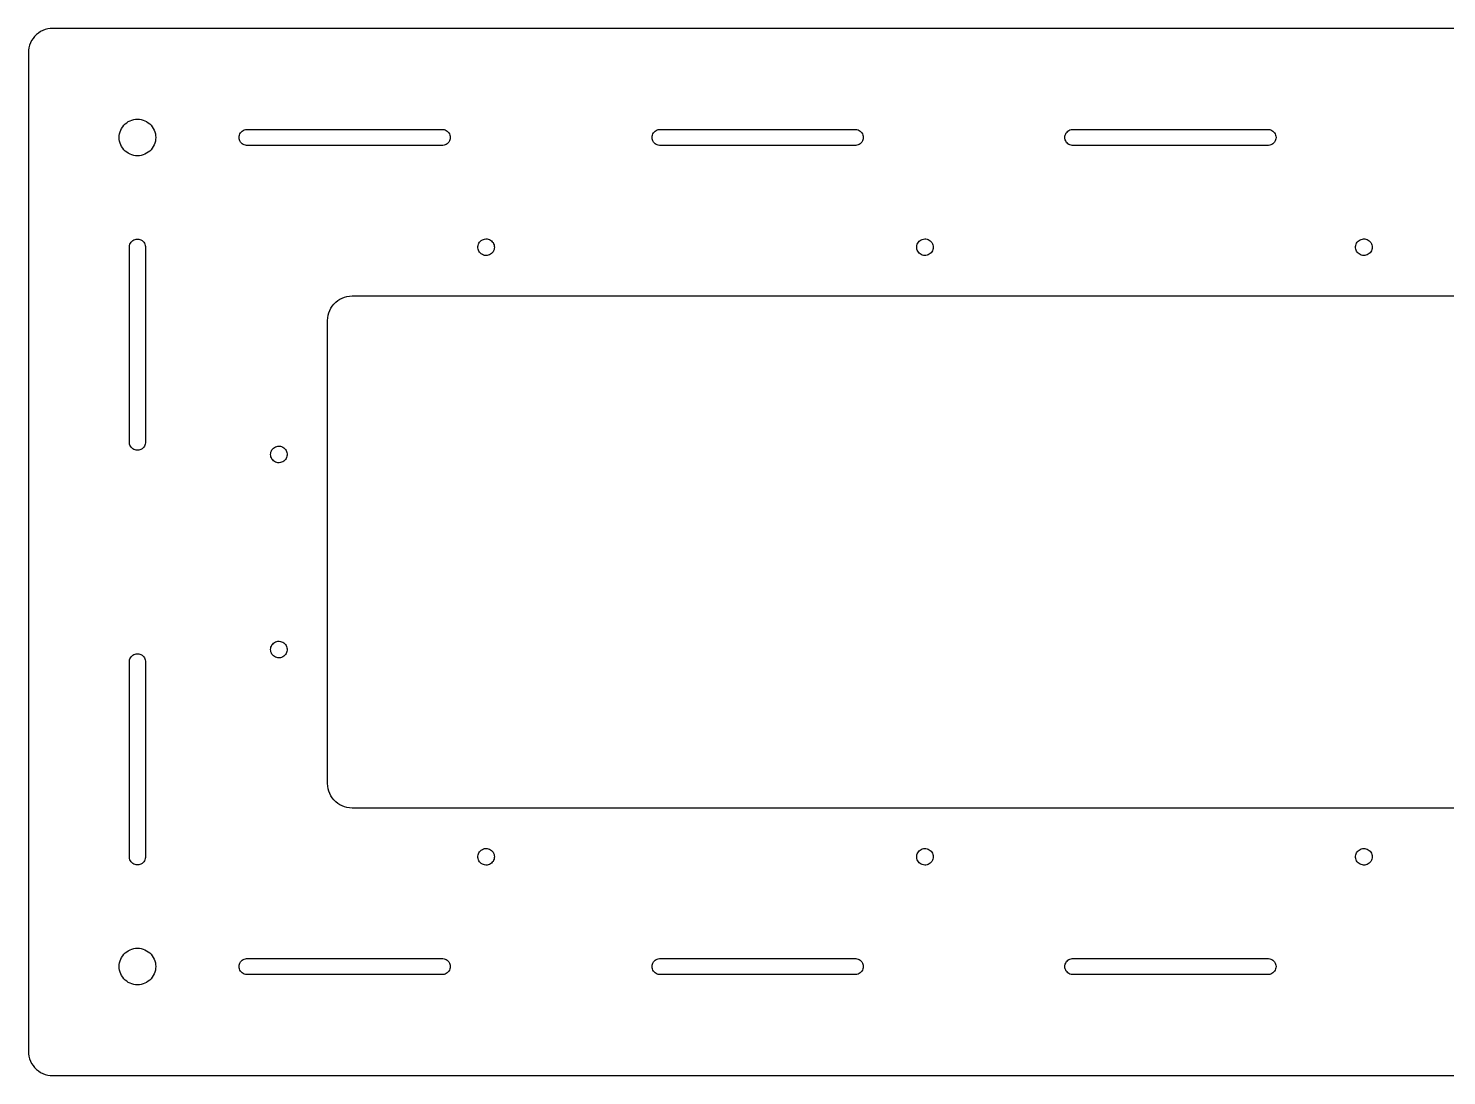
# Model space of a CAD drawing. Header units: metres. Extents: x -319 to 319, y -107 to 107.
# Drawn here: x -318.9 to -28, y -107.4 to 107.4 of the extents above; entities that cross this region are included whole.
import ezdxf

# ---------------------------------------------------------------- set-up
doc = ezdxf.new("R2010")
doc.units = ezdxf.units.M

msp = doc.modelspace()

# ---------------------------------------------------------------- linework, layer by layer
for p, q in [((-318.205, 104.875), (-318.443, 104.409)), ((-317.92, 105.314), (-318.205, 104.875)), ((-317.591, 105.721), (-317.92, 105.314)), ((-317.221, 106.091), (-317.591, 105.721)), ((-316.814, 106.42), (-317.221, 106.091)), ((-316.375, 106.705), (-316.814, 106.42)), ((-315.909, 106.943), (-316.375, 106.705)), ((-315.42, 107.13), (-315.909, 106.943)), ((-314.915, 107.266), (-315.42, 107.13)), ((-314.398, 107.348), (-314.915, 107.266)), ((-313.875, 107.375), (-314.398, 107.348)), ((313.875, 107.375), (-313.875, 107.375)), ((-318.848, 102.898), (-318.875, 102.375)), ((-318.875, 102.375), (-318.875, -102.375)), ((-318.766, 103.415), (-318.848, 102.898)), ((-318.63, 103.92), (-318.766, 103.415)), ((-318.443, 104.409), (-318.63, 103.92)), ((-299.534, 87.2042), (-299.287, 87.5092)), ((-299.287, 87.5092), (-299.009, 87.7868)), ((-299.009, 87.7868), (-298.704, 88.0338)), ((-298.704, 88.0338), (-298.375, 88.2476)), ((-298.375, 88.2476), (-298.025, 88.4258)), ((-298.025, 88.4258), (-297.659, 88.5665)), ((-297.659, 88.5665), (-297.28, 88.668)), ((-297.28, 88.668), (-296.892, 88.7294)), ((-296.892, 88.7294), (-296.5, 88.75)), ((-296.5, 88.75), (-296.108, 88.7294)), ((-296.108, 88.7294), (-295.72, 88.668)), ((-295.72, 88.668), (-295.341, 88.5665)), ((-295.341, 88.5665), (-294.975, 88.4258)), ((-294.975, 88.4258), (-294.625, 88.2476)), ((-294.625, 88.2476), (-294.296, 88.0338)), ((-294.296, 88.0338), (-293.991, 87.7868)), ((-293.991, 87.7868), (-293.713, 87.5092)), ((-293.713, 87.5092), (-293.466, 87.2042)), ((-300.25, 85), (-300.229, 85.392)), ((-300.229, 84.608), (-300.25, 85)), ((-300.229, 85.392), (-300.168, 85.7797)), ((-300.168, 84.2203), (-300.229, 84.608)), ((-300.168, 85.7797), (-300.066, 86.1588)), ((-300.066, 86.1588), (-299.926, 86.5253)), ((-299.926, 86.5253), (-299.748, 86.875)), ((-299.748, 86.875), (-299.534, 87.2042)), ((-293.466, 87.2042), (-293.252, 86.875)), ((-293.252, 86.875), (-293.074, 86.5253)), ((-293.074, 86.5253), (-292.934, 86.1588)), ((-292.934, 86.1588), (-292.832, 85.7797)), ((-292.832, 85.7797), (-292.771, 85.392)), ((-292.771, 84.608), (-292.832, 84.2203)), ((-292.771, 85.392), (-292.75, 85)), ((-292.75, 85), (-292.771, 84.608)), ((-275.65, 85), (-275.632, 85.2459)), ((-275.632, 84.7541), (-275.65, 85)), ((-275.632, 85.2459), (-275.577, 85.4863)), ((-275.577, 84.5137), (-275.632, 84.7541)), ((-275.577, 85.4863), (-275.487, 85.7159)), ((-275.487, 84.2841), (-275.577, 84.5137)), ((-275.487, 85.7159), (-275.363, 85.9295)), ((-275.363, 85.9295), (-275.21, 86.1223)), ((-275.21, 86.1223), (-275.029, 86.29)), ((-275.029, 86.29), (-274.825, 86.4289)), ((-274.825, 86.4289), (-274.603, 86.5359)), ((-274.603, 86.5359), (-274.367, 86.6086)), ((-274.367, 86.6086), (-274.123, 86.6454)), ((-274.123, 86.6454), (-233.877, 86.6454)), ((-233.877, 86.6454), (-233.633, 86.6086)), ((-233.633, 86.6086), (-233.397, 86.5359)), ((-233.397, 86.5359), (-233.175, 86.4289)), ((-233.175, 86.4289), (-232.971, 86.29)), ((-232.971, 86.29), (-232.79, 86.1223)), ((-232.79, 86.1223), (-232.637, 85.9295)), ((-232.637, 85.9295), (-232.513, 85.7159)), ((-232.513, 85.7159), (-232.423, 85.4863)), ((-232.423, 84.5137), (-232.513, 84.2841)), ((-232.423, 85.4863), (-232.368, 85.2459)), ((-232.368, 84.7541), (-232.423, 84.5137)), ((-232.368, 85.2459), (-232.35, 85)), ((-232.35, 85), (-232.368, 84.7541)), ((-190.983, 85), (-190.965, 85.2459)), ((-190.965, 84.7541), (-190.983, 85)), ((-190.965, 85.2459), (-190.91, 85.4863)), ((-190.91, 84.5137), (-190.965, 84.7541)), ((-190.91, 85.4863), (-190.82, 85.7159)), ((-190.82, 84.2841), (-190.91, 84.5137)), ((-190.82, 85.7159), (-190.697, 85.9295)), ((-190.697, 85.9295), (-190.543, 86.1223)), ((-190.543, 86.1223), (-190.362, 86.29)), ((-190.362, 86.29), (-190.158, 86.4289)), ((-190.158, 86.4289), (-189.936, 86.5359)), ((-189.936, 86.5359), (-189.701, 86.6086)), ((-189.701, 86.6086), (-189.457, 86.6454)), ((-189.457, 86.6454), (-149.21, 86.6454)), ((-149.21, 86.6454), (-148.966, 86.6086)), ((-148.966, 86.6086), (-148.731, 86.5359)), ((-148.731, 86.5359), (-148.508, 86.4289)), ((-148.508, 86.4289), (-148.305, 86.29)), ((-148.305, 86.29), (-148.124, 86.1223)), ((-148.124, 86.1223), (-147.97, 85.9295)), ((-147.97, 85.9295), (-147.847, 85.7159)), ((-147.847, 85.7159), (-147.757, 85.4863)), ((-147.757, 84.5137), (-147.847, 84.2841)), ((-147.757, 85.4863), (-147.702, 85.2459)), ((-147.702, 84.7541), (-147.757, 84.5137)), ((-147.702, 85.2459), (-147.683, 85)), ((-147.683, 85), (-147.702, 84.7541)), ((-106.317, 85), (-106.298, 85.2459)), ((-106.298, 84.7541), (-106.317, 85)), ((-106.298, 85.2459), (-106.243, 85.4863)), ((-106.243, 84.5137), (-106.298, 84.7541)), ((-106.243, 85.4863), (-106.153, 85.7159)), ((-106.153, 84.2841), (-106.243, 84.5137)), ((-106.153, 85.7159), (-106.03, 85.9295)), ((-106.03, 85.9295), (-105.876, 86.1223)), ((-105.876, 86.1223), (-105.695, 86.29)), ((-105.695, 86.29), (-105.492, 86.4289)), ((-105.492, 86.4289), (-105.269, 86.5359)), ((-105.269, 86.5359), (-105.034, 86.6086)), ((-105.034, 86.6086), (-104.79, 86.6454)), ((-104.79, 86.6454), (-64.5434, 86.6454)), ((-64.5434, 86.6454), (-64.2995, 86.6086)), ((-64.2995, 86.6086), (-64.0638, 86.5359)), ((-64.0638, 86.5359), (-63.8417, 86.4289)), ((-63.8417, 86.4289), (-63.6379, 86.29)), ((-63.6379, 86.29), (-63.4571, 86.1223)), ((-63.4571, 86.1223), (-63.3034, 85.9295)), ((-63.3034, 85.9295), (-63.1801, 85.7159)), ((-63.1801, 85.7159), (-63.09, 85.4863)), ((-63.09, 84.5137), (-63.1801, 84.2841)), ((-63.09, 85.4863), (-63.0351, 85.2459)), ((-63.0351, 84.7541), (-63.09, 84.5137)), ((-63.0351, 85.2459), (-63.0167, 85)), ((-63.0167, 85), (-63.0351, 84.7541)), ((-300.066, 83.8412), (-300.168, 84.2203)), ((-299.926, 83.4747), (-300.066, 83.8412)), ((-299.748, 83.125), (-299.926, 83.4747)), ((-299.534, 82.7958), (-299.748, 83.125)), ((-299.287, 82.4908), (-299.534, 82.7958)), ((-299.009, 82.2132), (-299.287, 82.4908)), ((-298.704, 81.9662), (-299.009, 82.2132)), ((-298.375, 81.7524), (-298.704, 81.9662)), ((-298.025, 81.5742), (-298.375, 81.7524)), ((-297.659, 81.4335), (-298.025, 81.5742)), ((-294.975, 81.5742), (-295.341, 81.4335)), ((-294.625, 81.7524), (-294.975, 81.5742)), ((-294.296, 81.9662), (-294.625, 81.7524)), ((-293.991, 82.2132), (-294.296, 81.9662)), ((-293.713, 82.4908), (-293.991, 82.2132)), ((-293.466, 82.7958), (-293.713, 82.4908)), ((-293.252, 83.125), (-293.466, 82.7958)), ((-293.074, 83.4747), (-293.252, 83.125)), ((-292.934, 83.8412), (-293.074, 83.4747)), ((-292.832, 84.2203), (-292.934, 83.8412)), ((-275.363, 84.0705), (-275.487, 84.2841)), ((-275.21, 83.8777), (-275.363, 84.0705)), ((-275.029, 83.71), (-275.21, 83.8777)), ((-274.825, 83.5711), (-275.029, 83.71)), ((-274.603, 83.4641), (-274.825, 83.5711)), ((-274.367, 83.3914), (-274.603, 83.4641)), ((-274.123, 83.3546), (-274.367, 83.3914)), ((-233.877, 83.3546), (-274.123, 83.3546)), ((-233.633, 83.3914), (-233.877, 83.3546)), ((-233.397, 83.4641), (-233.633, 83.3914)), ((-233.175, 83.5711), (-233.397, 83.4641)), ((-232.971, 83.71), (-233.175, 83.5711)), ((-232.79, 83.8777), (-232.971, 83.71)), ((-232.637, 84.0705), (-232.79, 83.8777)), ((-232.513, 84.2841), (-232.637, 84.0705)), ((-190.697, 84.0705), (-190.82, 84.2841)), ((-190.543, 83.8777), (-190.697, 84.0705)), ((-190.362, 83.71), (-190.543, 83.8777)), ((-190.158, 83.5711), (-190.362, 83.71)), ((-189.936, 83.4641), (-190.158, 83.5711)), ((-189.701, 83.3914), (-189.936, 83.4641)), ((-189.457, 83.3546), (-189.701, 83.3914)), ((-149.21, 83.3546), (-189.457, 83.3546)), ((-148.966, 83.3914), (-149.21, 83.3546)), ((-148.731, 83.4641), (-148.966, 83.3914)), ((-148.508, 83.5711), (-148.731, 83.4641)), ((-148.305, 83.71), (-148.508, 83.5711)), ((-148.124, 83.8777), (-148.305, 83.71)), ((-147.97, 84.0705), (-148.124, 83.8777)), ((-147.847, 84.2841), (-147.97, 84.0705)), ((-106.03, 84.0705), (-106.153, 84.2841)), ((-105.876, 83.8777), (-106.03, 84.0705)), ((-105.695, 83.71), (-105.876, 83.8777)), ((-105.492, 83.5711), (-105.695, 83.71)), ((-105.269, 83.4641), (-105.492, 83.5711)), ((-105.034, 83.3914), (-105.269, 83.4641)), ((-104.79, 83.3546), (-105.034, 83.3914)), ((-64.5434, 83.3546), (-104.79, 83.3546)), ((-64.2995, 83.3914), (-64.5434, 83.3546)), ((-64.0638, 83.4641), (-64.2995, 83.3914)), ((-63.8417, 83.5711), (-64.0638, 83.4641)), ((-63.6379, 83.71), (-63.8417, 83.5711)), ((-63.4571, 83.8777), (-63.6379, 83.71)), ((-63.3034, 84.0705), (-63.4571, 83.8777)), ((-63.1801, 84.2841), (-63.3034, 84.0705)), ((-297.28, 81.3319), (-297.659, 81.4335)), ((-296.892, 81.2705), (-297.28, 81.3319)), ((-296.5, 81.25), (-296.892, 81.2705)), ((-296.108, 81.2705), (-296.5, 81.25)), ((-295.72, 81.3319), (-296.108, 81.2705)), ((-295.341, 81.4335), (-295.72, 81.3319)), ((-297.429, 63.8633), (-297.216, 63.9866)), ((-297.216, 63.9866), (-296.986, 64.0767)), ((-296.986, 64.0767), (-296.746, 64.1316)), ((-296.746, 64.1316), (-296.5, 64.15)), ((-296.5, 64.15), (-296.254, 64.1316)), ((-296.254, 64.1316), (-296.014, 64.0767)), ((-296.014, 64.0767), (-295.784, 63.9866)), ((-295.784, 63.9866), (-295.571, 63.8633)), ((-225.989, 63.8826), (-225.777, 64.0119)), ((-225.777, 64.0119), (-225.549, 64.1089)), ((-225.549, 64.1089), (-225.309, 64.1717)), ((-225.309, 64.1717), (-225.062, 64.1989)), ((-225.062, 64.1989), (-224.814, 64.1898)), ((-224.814, 64.1898), (-224.57, 64.1447)), ((-224.57, 64.1447), (-224.335, 64.0646)), ((-224.335, 64.0646), (-224.114, 63.9511)), ((-135.989, 63.8826), (-135.777, 64.0119)), ((-135.777, 64.0119), (-135.549, 64.1089)), ((-135.549, 64.1089), (-135.309, 64.1717)), ((-135.309, 64.1717), (-135.062, 64.1989)), ((-135.062, 64.1989), (-134.814, 64.1898)), ((-134.814, 64.1898), (-134.57, 64.1447)), ((-134.57, 64.1447), (-134.335, 64.0646)), ((-134.335, 64.0646), (-134.114, 63.9511)), ((-45.9892, 63.8826), (-45.7773, 64.0119)), ((-45.7773, 64.0119), (-45.5489, 64.1089)), ((-45.5489, 64.1089), (-45.3088, 64.1717)), ((-45.3088, 64.1717), (-45.0621, 64.1989)), ((-45.0621, 64.1989), (-44.8141, 64.1898)), ((-44.8141, 64.1898), (-44.57, 64.1447)), ((-44.57, 64.1447), (-44.3351, 64.0646)), ((-44.3351, 64.0646), (-44.1144, 63.9511)), ((-298.145, 62.6233), (-298.109, 62.8672)), ((-298.145, 22.3767), (-298.145, 62.6233)), ((-298.109, 62.8672), (-298.036, 63.1028)), ((-298.036, 63.1028), (-297.929, 63.325)), ((-297.929, 63.325), (-297.79, 63.5287)), ((-297.79, 63.5287), (-297.622, 63.7095)), ((-297.622, 63.7095), (-297.429, 63.8633)), ((-295.571, 63.8633), (-295.378, 63.7095)), ((-295.378, 63.7095), (-295.21, 63.5287)), ((-295.21, 63.5287), (-295.071, 63.325)), ((-295.071, 63.325), (-294.964, 63.1028)), ((-294.964, 63.1028), (-294.891, 62.8672)), ((-294.891, 62.8672), (-294.855, 62.6233)), ((-294.855, 62.6233), (-294.855, 22.3767)), ((-226.695, 62.6241), (-226.659, 62.8696)), ((-226.695, 62.3759), (-226.695, 62.6241)), ((-226.659, 62.1304), (-226.695, 62.3759)), ((-226.659, 62.8696), (-226.588, 63.1073)), ((-226.588, 61.8927), (-226.659, 62.1304)), ((-226.588, 63.1073), (-226.482, 63.332)), ((-226.482, 61.668), (-226.588, 61.8927)), ((-226.482, 63.332), (-226.346, 63.539)), ((-226.346, 61.461), (-226.482, 61.668)), ((-226.346, 63.539), (-226.18, 63.7238)), ((-226.18, 61.2762), (-226.346, 61.461)), ((-226.18, 63.7238), (-225.989, 63.8826)), ((-225.989, 61.1174), (-226.18, 61.2762)), ((-225.777, 60.9881), (-225.989, 61.1174)), ((-224.114, 63.9511), (-223.913, 63.8067)), ((-223.913, 61.1933), (-224.114, 61.0489)), ((-223.913, 63.8067), (-223.734, 63.6344)), ((-223.734, 61.3656), (-223.913, 61.1933)), ((-223.734, 63.6344), (-223.582, 63.438)), ((-223.582, 61.562), (-223.734, 61.3656)), ((-223.582, 63.438), (-223.461, 63.2216)), ((-223.461, 61.7784), (-223.582, 61.562)), ((-223.461, 63.2216), (-223.372, 62.9898)), ((-223.372, 62.0102), (-223.461, 61.7784)), ((-223.372, 62.9898), (-223.318, 62.7475)), ((-223.318, 62.2525), (-223.372, 62.0102)), ((-223.318, 62.7475), (-223.3, 62.5)), ((-223.3, 62.5), (-223.318, 62.2525)), ((-136.695, 62.6241), (-136.659, 62.8696)), ((-136.695, 62.3759), (-136.695, 62.6241)), ((-136.659, 62.1304), (-136.695, 62.3759)), ((-136.659, 62.8696), (-136.588, 63.1073)), ((-136.588, 61.8927), (-136.659, 62.1304)), ((-136.588, 63.1073), (-136.482, 63.332)), ((-136.482, 61.668), (-136.588, 61.8927)), ((-136.482, 63.332), (-136.346, 63.539)), ((-136.346, 61.461), (-136.482, 61.668)), ((-136.346, 63.539), (-136.18, 63.7238)), ((-136.18, 61.2762), (-136.346, 61.461)), ((-136.18, 63.7238), (-135.989, 63.8826)), ((-135.989, 61.1174), (-136.18, 61.2762)), ((-135.777, 60.9881), (-135.989, 61.1174)), ((-134.114, 63.9511), (-133.913, 63.8067)), ((-133.913, 61.1933), (-134.114, 61.0489)), ((-133.913, 63.8067), (-133.734, 63.6344)), ((-133.734, 61.3656), (-133.913, 61.1933)), ((-133.734, 63.6344), (-133.582, 63.438)), ((-133.582, 61.562), (-133.734, 61.3656)), ((-133.582, 63.438), (-133.461, 63.2216)), ((-133.461, 61.7784), (-133.582, 61.562)), ((-133.461, 63.2216), (-133.372, 62.9898)), ((-133.372, 62.0102), (-133.461, 61.7784)), ((-133.372, 62.9898), (-133.318, 62.7475)), ((-133.318, 62.2525), (-133.372, 62.0102)), ((-133.318, 62.7475), (-133.3, 62.5)), ((-133.3, 62.5), (-133.318, 62.2525)), ((-46.6955, 62.6241), (-46.6593, 62.8696)), ((-46.6955, 62.3759), (-46.6955, 62.6241)), ((-46.6593, 62.1304), (-46.6955, 62.3759)), ((-46.6593, 62.8696), (-46.5878, 63.1073)), ((-46.5878, 61.8927), (-46.6593, 62.1304)), ((-46.5878, 63.1073), (-46.4825, 63.332)), ((-46.4825, 61.668), (-46.5878, 61.8927)), ((-46.4825, 63.332), (-46.3455, 63.539)), ((-46.3455, 61.461), (-46.4825, 61.668)), ((-46.3455, 63.539), (-46.1799, 63.7238)), ((-46.1799, 61.2762), (-46.3455, 61.461)), ((-46.1799, 63.7238), (-45.9892, 63.8826)), ((-45.9892, 61.1174), (-46.1799, 61.2762)), ((-45.7773, 60.9881), (-45.9892, 61.1174)), ((-44.1144, 63.9511), (-43.9126, 63.8067)), ((-43.9126, 61.1933), (-44.1144, 61.0489)), ((-43.9126, 63.8067), (-43.7339, 63.6344)), ((-43.7339, 61.3656), (-43.9126, 61.1933)), ((-43.7339, 63.6344), (-43.5822, 63.438)), ((-43.5822, 61.562), (-43.7339, 61.3656)), ((-43.5822, 63.438), (-43.4607, 63.2216)), ((-43.4607, 61.7784), (-43.5822, 61.562)), ((-43.4607, 63.2216), (-43.3721, 62.9898)), ((-43.3721, 62.0102), (-43.4607, 61.7784)), ((-43.3721, 62.9898), (-43.3181, 62.7475)), ((-43.3181, 62.2525), (-43.3721, 62.0102)), ((-43.3181, 62.7475), (-43.3, 62.5)), ((-43.3, 62.5), (-43.3181, 62.2525)), ((-225.549, 60.8911), (-225.777, 60.9881)), ((-225.309, 60.8283), (-225.549, 60.8911)), ((-225.062, 60.8011), (-225.309, 60.8283)), ((-224.814, 60.8102), (-225.062, 60.8011)), ((-224.57, 60.8553), (-224.814, 60.8102)), ((-224.335, 60.9354), (-224.57, 60.8553)), ((-224.114, 61.0489), (-224.335, 60.9354)), ((-135.549, 60.8911), (-135.777, 60.9881)), ((-135.309, 60.8283), (-135.549, 60.8911)), ((-135.062, 60.8011), (-135.309, 60.8283)), ((-134.814, 60.8102), (-135.062, 60.8011)), ((-134.57, 60.8553), (-134.814, 60.8102)), ((-134.335, 60.9354), (-134.57, 60.8553)), ((-134.114, 61.0489), (-134.335, 60.9354)), ((-45.5489, 60.8911), (-45.7773, 60.9881)), ((-45.3088, 60.8283), (-45.5489, 60.8911)), ((-45.0621, 60.8011), (-45.3088, 60.8283)), ((-44.8141, 60.8102), (-45.0621, 60.8011)), ((-44.57, 60.8553), (-44.8141, 60.8102)), ((-44.3351, 60.9354), (-44.57, 60.8553)), ((-44.1144, 61.0489), (-44.3351, 60.9354)), ((-254.045, 52.2553), (-253.54, 52.3907)), ((-253.54, 52.3907), (-253.023, 52.4726)), ((-253.023, 52.4726), (-252.5, 52.5)), ((-252.5, 52.5), (252.5, 52.5)), ((-257.255, 49.0451), (-257.068, 49.5337)), ((-257.068, 49.5337), (-256.83, 50)), ((-256.83, 50), (-256.545, 50.4389)), ((-256.545, 50.4389), (-256.216, 50.8457)), ((-256.216, 50.8457), (-255.846, 51.2157)), ((-255.846, 51.2157), (-255.439, 51.5451)), ((-255.439, 51.5451), (-255, 51.8301)), ((-255, 51.8301), (-254.534, 52.0677)), ((-254.534, 52.0677), (-254.045, 52.2553)), ((-257.5, 47.5), (-257.473, 48.0226)), ((-257.5, -47.5), (-257.5, 47.5)), ((-257.473, 48.0226), (-257.391, 48.5396)), ((-257.391, 48.5396), (-257.255, 49.0451)), ((-298.109, 22.1328), (-298.145, 22.3767)), ((-298.036, 21.8972), (-298.109, 22.1328)), ((-297.929, 21.675), (-298.036, 21.8972)), ((-297.79, 21.4712), (-297.929, 21.675)), ((-297.622, 21.2905), (-297.79, 21.4712)), ((-297.429, 21.1367), (-297.622, 21.2905)), ((-297.216, 21.0134), (-297.429, 21.1367)), ((-296.986, 20.9233), (-297.216, 21.0134)), ((-296.746, 20.8684), (-296.986, 20.9233)), ((-296.5, 20.85), (-296.746, 20.8684)), ((-296.254, 20.8684), (-296.5, 20.85)), ((-296.014, 20.9233), (-296.254, 20.8684)), ((-295.784, 21.0134), (-296.014, 20.9233)), ((-295.571, 21.1367), (-295.784, 21.0134)), ((-295.378, 21.2905), (-295.571, 21.1367)), ((-295.21, 21.4712), (-295.378, 21.2905)), ((-295.071, 21.675), (-295.21, 21.4712)), ((-294.964, 21.8972), (-295.071, 21.675)), ((-294.891, 22.1328), (-294.964, 21.8972)), ((-294.855, 22.3767), (-294.891, 22.1328)), ((-269.182, 20.2475), (-269.128, 20.4898)), ((-269.128, 20.4898), (-269.039, 20.7216)), ((-269.039, 20.7216), (-268.918, 20.938)), ((-268.918, 20.938), (-268.766, 21.1344)), ((-268.766, 21.1344), (-268.587, 21.3067)), ((-268.587, 21.3067), (-268.386, 21.4511)), ((-268.386, 21.4511), (-268.165, 21.5646)), ((-268.165, 21.5646), (-267.93, 21.6447)), ((-267.93, 21.6447), (-267.686, 21.6898)), ((-267.686, 21.6898), (-267.438, 21.6989)), ((-267.438, 21.6989), (-267.191, 21.6717)), ((-267.191, 21.6717), (-266.951, 21.6089)), ((-266.951, 21.6089), (-266.723, 21.5119)), ((-266.723, 21.5119), (-266.511, 21.3826)), ((-266.511, 21.3826), (-266.32, 21.2238)), ((-266.32, 21.2238), (-266.154, 21.039)), ((-266.154, 21.039), (-266.018, 20.832)), ((-266.018, 20.832), (-265.912, 20.6073)), ((-265.912, 20.6073), (-265.841, 20.3696)), ((-265.841, 20.3696), (-265.805, 20.1241)), ((-269.2, 20), (-269.182, 20.2475)), ((-269.182, 19.7525), (-269.2, 20)), ((-269.128, 19.5102), (-269.182, 19.7525)), ((-269.039, 19.2784), (-269.128, 19.5102)), ((-268.918, 19.062), (-269.039, 19.2784)), ((-268.766, 18.8656), (-268.918, 19.062)), ((-268.587, 18.6933), (-268.766, 18.8656)), ((-268.386, 18.5489), (-268.587, 18.6933)), ((-268.165, 18.4354), (-268.386, 18.5489)), ((-267.93, 18.3553), (-268.165, 18.4354)), ((-267.686, 18.3102), (-267.93, 18.3553)), ((-267.438, 18.3011), (-267.686, 18.3102)), ((-267.191, 18.3283), (-267.438, 18.3011)), ((-266.951, 18.3911), (-267.191, 18.3283)), ((-266.723, 18.4881), (-266.951, 18.3911)), ((-266.511, 18.6174), (-266.723, 18.4881)), ((-266.32, 18.7762), (-266.511, 18.6174)), ((-266.154, 18.961), (-266.32, 18.7762)), ((-266.018, 19.168), (-266.154, 18.961)), ((-265.912, 19.3927), (-266.018, 19.168)), ((-265.841, 19.6304), (-265.912, 19.3927)), ((-265.805, 19.8759), (-265.841, 19.6304)), ((-265.805, 20.1241), (-265.805, 19.8759)), ((-269.2, -20), (-269.182, -19.7525)), ((-269.182, -20.2475), (-269.2, -20)), ((-269.182, -19.7525), (-269.128, -19.5102)), ((-269.128, -20.4898), (-269.182, -20.2475)), ((-269.128, -19.5102), (-269.039, -19.2784)), ((-269.039, -19.2784), (-268.918, -19.062)), ((-268.918, -19.062), (-268.766, -18.8656)), ((-268.766, -18.8656), (-268.587, -18.6933)), ((-268.587, -18.6933), (-268.386, -18.5489)), ((-268.386, -18.5489), (-268.165, -18.4354)), ((-268.165, -18.4354), (-267.93, -18.3553)), ((-267.93, -18.3553), (-267.686, -18.3102)), ((-267.686, -18.3102), (-267.438, -18.3011)), ((-267.438, -18.3011), (-267.191, -18.3283)), ((-267.191, -18.3283), (-266.951, -18.3911)), ((-266.951, -18.3911), (-266.723, -18.4881)), ((-266.723, -18.4881), (-266.511, -18.6174)), ((-266.511, -18.6174), (-266.32, -18.7762)), ((-266.32, -18.7762), (-266.154, -18.961)), ((-266.154, -18.961), (-266.018, -19.168)), ((-266.018, -19.168), (-265.912, -19.3927)), ((-265.912, -19.3927), (-265.841, -19.6304)), ((-265.841, -19.6304), (-265.805, -19.8759)), ((-265.805, -20.1241), (-265.841, -20.3696)), ((-265.805, -19.8759), (-265.805, -20.1241)), ((-298.145, -22.3767), (-298.109, -22.1328)), ((-298.145, -62.6233), (-298.145, -22.3767)), ((-298.109, -22.1328), (-298.036, -21.8972)), ((-298.036, -21.8972), (-297.929, -21.675)), ((-297.929, -21.675), (-297.79, -21.4712)), ((-297.79, -21.4712), (-297.622, -21.2905)), ((-297.622, -21.2905), (-297.429, -21.1367)), ((-297.429, -21.1367), (-297.216, -21.0134)), ((-297.216, -21.0134), (-296.986, -20.9233)), ((-296.986, -20.9233), (-296.746, -20.8684)), ((-296.746, -20.8684), (-296.5, -20.85)), ((-296.5, -20.85), (-296.254, -20.8684)), ((-296.254, -20.8684), (-296.014, -20.9233)), ((-296.014, -20.9233), (-295.784, -21.0134)), ((-295.784, -21.0134), (-295.571, -21.1367)), ((-295.571, -21.1367), (-295.378, -21.2905)), ((-295.378, -21.2905), (-295.21, -21.4712)), ((-295.21, -21.4712), (-295.071, -21.675)), ((-295.071, -21.675), (-294.964, -21.8972)), ((-294.964, -21.8972), (-294.891, -22.1328)), ((-294.891, -22.1328), (-294.855, -22.3767)), ((-294.855, -22.3767), (-294.855, -62.6233)), ((-269.039, -20.7216), (-269.128, -20.4898)), ((-268.918, -20.938), (-269.039, -20.7216)), ((-268.766, -21.1344), (-268.918, -20.938)), ((-268.587, -21.3067), (-268.766, -21.1344)), ((-268.386, -21.4511), (-268.587, -21.3067)), ((-268.165, -21.5646), (-268.386, -21.4511)), ((-267.93, -21.6447), (-268.165, -21.5646)), ((-267.686, -21.6898), (-267.93, -21.6447)), ((-267.438, -21.6989), (-267.686, -21.6898)), ((-267.191, -21.6717), (-267.438, -21.6989)), ((-266.951, -21.6089), (-267.191, -21.6717)), ((-266.723, -21.5119), (-266.951, -21.6089)), ((-266.511, -21.3826), (-266.723, -21.5119)), ((-266.32, -21.2238), (-266.511, -21.3826)), ((-266.154, -21.039), (-266.32, -21.2238)), ((-266.018, -20.832), (-266.154, -21.039)), ((-265.912, -20.6073), (-266.018, -20.832)), ((-265.841, -20.3696), (-265.912, -20.6073)), ((-257.473, -48.0226), (-257.5, -47.5)), ((-257.391, -48.5396), (-257.473, -48.0226)), ((-257.255, -49.0451), (-257.391, -48.5396)), ((-257.068, -49.5337), (-257.255, -49.0451)), ((-256.83, -50), (-257.068, -49.5337)), ((-256.545, -50.4389), (-256.83, -50)), ((-256.216, -50.8457), (-256.545, -50.4389)), ((-255.846, -51.2157), (-256.216, -50.8457)), ((-255.439, -51.5451), (-255.846, -51.2157)), ((-255, -51.8301), (-255.439, -51.5451)), ((-254.534, -52.0677), (-255, -51.8301)), ((-254.045, -52.2553), (-254.534, -52.0677)), ((-253.54, -52.3907), (-254.045, -52.2553)), ((-253.023, -52.4726), (-253.54, -52.3907)), ((-252.5, -52.5), (-253.023, -52.4726)), ((252.5, -52.5), (-252.5, -52.5)), ((-225.989, -61.1174), (-225.777, -60.9881)), ((-225.777, -60.9881), (-225.549, -60.8911)), ((-225.549, -60.8911), (-225.309, -60.8283)), ((-225.309, -60.8283), (-225.062, -60.8011)), ((-225.062, -60.8011), (-224.814, -60.8102)), ((-224.814, -60.8102), (-224.57, -60.8553)), ((-224.57, -60.8553), (-224.335, -60.9354)), ((-224.335, -60.9354), (-224.114, -61.0489)), ((-224.114, -61.0489), (-223.913, -61.1933)), ((-135.989, -61.1174), (-135.777, -60.9881)), ((-135.777, -60.9881), (-135.549, -60.8911)), ((-135.549, -60.8911), (-135.309, -60.8283)), ((-135.309, -60.8283), (-135.062, -60.8011)), ((-135.062, -60.8011), (-134.814, -60.8102)), ((-134.814, -60.8102), (-134.57, -60.8553)), ((-134.57, -60.8553), (-134.335, -60.9354)), ((-134.335, -60.9354), (-134.114, -61.0489)), ((-134.114, -61.0489), (-133.913, -61.1933)), ((-45.9892, -61.1174), (-45.7773, -60.9881)), ((-45.7773, -60.9881), (-45.5489, -60.8911)), ((-45.5489, -60.8911), (-45.3088, -60.8283)), ((-45.3088, -60.8283), (-45.0621, -60.8011)), ((-45.0621, -60.8011), (-44.8141, -60.8102)), ((-44.8141, -60.8102), (-44.57, -60.8553)), ((-44.57, -60.8553), (-44.3351, -60.9354)), ((-44.3351, -60.9354), (-44.1144, -61.0489)), ((-44.1144, -61.0489), (-43.9126, -61.1933)), ((-298.109, -62.8672), (-298.145, -62.6233)), ((-298.036, -63.1028), (-298.109, -62.8672)), ((-297.929, -63.325), (-298.036, -63.1028)), ((-297.79, -63.5287), (-297.929, -63.325)), ((-297.622, -63.7095), (-297.79, -63.5287)), ((-297.429, -63.8633), (-297.622, -63.7095)), ((-297.216, -63.9866), (-297.429, -63.8633)), ((-295.571, -63.8633), (-295.784, -63.9866)), ((-295.378, -63.7095), (-295.571, -63.8633)), ((-295.21, -63.5287), (-295.378, -63.7095)), ((-295.071, -63.325), (-295.21, -63.5287)), ((-294.964, -63.1028), (-295.071, -63.325)), ((-294.891, -62.8672), (-294.964, -63.1028)), ((-294.855, -62.6233), (-294.891, -62.8672)), ((-226.695, -62.3759), (-226.659, -62.1304)), ((-226.695, -62.6241), (-226.695, -62.3759)), ((-226.659, -62.8696), (-226.695, -62.6241)), ((-226.659, -62.1304), (-226.588, -61.8927)), ((-226.588, -63.1073), (-226.659, -62.8696)), ((-226.588, -61.8927), (-226.482, -61.668)), ((-226.482, -63.332), (-226.588, -63.1073)), ((-226.482, -61.668), (-226.346, -61.461)), ((-226.346, -63.539), (-226.482, -63.332)), ((-226.346, -61.461), (-226.18, -61.2762)), ((-226.18, -63.7238), (-226.346, -63.539)), ((-226.18, -61.2762), (-225.989, -61.1174)), ((-225.989, -63.8826), (-226.18, -63.7238)), ((-225.777, -64.0119), (-225.989, -63.8826)), ((-224.114, -63.9511), (-224.335, -64.0646)), ((-223.913, -63.8067), (-224.114, -63.9511)), ((-223.913, -61.1933), (-223.734, -61.3656)), ((-223.734, -63.6344), (-223.913, -63.8067)), ((-223.734, -61.3656), (-223.582, -61.562)), ((-223.582, -63.438), (-223.734, -63.6344)), ((-223.582, -61.562), (-223.461, -61.7784)), ((-223.461, -63.2216), (-223.582, -63.438)), ((-223.461, -61.7784), (-223.372, -62.0102)), ((-223.372, -62.9898), (-223.461, -63.2216)), ((-223.372, -62.0102), (-223.318, -62.2525)), ((-223.318, -62.7475), (-223.372, -62.9898)), ((-223.318, -62.2525), (-223.3, -62.5)), ((-223.3, -62.5), (-223.318, -62.7475)), ((-136.695, -62.3759), (-136.659, -62.1304)), ((-136.695, -62.6241), (-136.695, -62.3759)), ((-136.659, -62.8696), (-136.695, -62.6241)), ((-136.659, -62.1304), (-136.588, -61.8927)), ((-136.588, -63.1073), (-136.659, -62.8696)), ((-136.588, -61.8927), (-136.482, -61.668)), ((-136.482, -63.332), (-136.588, -63.1073)), ((-136.482, -61.668), (-136.346, -61.461)), ((-136.346, -63.539), (-136.482, -63.332)), ((-136.346, -61.461), (-136.18, -61.2762)), ((-136.18, -63.7238), (-136.346, -63.539)), ((-136.18, -61.2762), (-135.989, -61.1174)), ((-135.989, -63.8826), (-136.18, -63.7238)), ((-135.777, -64.0119), (-135.989, -63.8826)), ((-134.114, -63.9511), (-134.335, -64.0646)), ((-133.913, -63.8067), (-134.114, -63.9511)), ((-133.913, -61.1933), (-133.734, -61.3656)), ((-133.734, -63.6344), (-133.913, -63.8067)), ((-133.734, -61.3656), (-133.582, -61.562)), ((-133.582, -63.438), (-133.734, -63.6344)), ((-133.582, -61.562), (-133.461, -61.7784)), ((-133.461, -63.2216), (-133.582, -63.438)), ((-133.461, -61.7784), (-133.372, -62.0102)), ((-133.372, -62.9898), (-133.461, -63.2216)), ((-133.372, -62.0102), (-133.318, -62.2525)), ((-133.318, -62.7475), (-133.372, -62.9898)), ((-133.318, -62.2525), (-133.3, -62.5)), ((-133.3, -62.5), (-133.318, -62.7475)), ((-46.6955, -62.3759), (-46.6593, -62.1304)), ((-46.6955, -62.6241), (-46.6955, -62.3759)), ((-46.6593, -62.8696), (-46.6955, -62.6241)), ((-46.6593, -62.1304), (-46.5878, -61.8927)), ((-46.5878, -63.1073), (-46.6593, -62.8696)), ((-46.5878, -61.8927), (-46.4825, -61.668)), ((-46.4825, -63.332), (-46.5878, -63.1073)), ((-46.4825, -61.668), (-46.3455, -61.461)), ((-46.3455, -63.539), (-46.4825, -63.332)), ((-46.3455, -61.461), (-46.1799, -61.2762)), ((-46.1799, -63.7238), (-46.3455, -63.539)), ((-46.1799, -61.2762), (-45.9892, -61.1174)), ((-45.9892, -63.8826), (-46.1799, -63.7238)), ((-45.7773, -64.0119), (-45.9892, -63.8826)), ((-44.1144, -63.9511), (-44.3351, -64.0646)), ((-43.9126, -63.8067), (-44.1144, -63.9511)), ((-43.9126, -61.1933), (-43.7339, -61.3656)), ((-43.7339, -63.6344), (-43.9126, -63.8067)), ((-43.7339, -61.3656), (-43.5822, -61.562)), ((-43.5822, -63.438), (-43.7339, -63.6344)), ((-43.5822, -61.562), (-43.4607, -61.7784)), ((-43.4607, -63.2216), (-43.5822, -63.438)), ((-43.4607, -61.7784), (-43.3721, -62.0102)), ((-43.3721, -62.9898), (-43.4607, -63.2216)), ((-43.3721, -62.0102), (-43.3181, -62.2525)), ((-43.3181, -62.7475), (-43.3721, -62.9898)), ((-43.3181, -62.2525), (-43.3, -62.5)), ((-43.3, -62.5), (-43.3181, -62.7475)), ((-296.986, -64.0767), (-297.216, -63.9866)), ((-296.746, -64.1316), (-296.986, -64.0767)), ((-296.5, -64.15), (-296.746, -64.1316)), ((-296.254, -64.1316), (-296.5, -64.15)), ((-296.014, -64.0767), (-296.254, -64.1316)), ((-295.784, -63.9866), (-296.014, -64.0767)), ((-225.549, -64.1089), (-225.777, -64.0119)), ((-225.309, -64.1717), (-225.549, -64.1089)), ((-225.062, -64.1989), (-225.309, -64.1717)), ((-224.814, -64.1898), (-225.062, -64.1989)), ((-224.57, -64.1447), (-224.814, -64.1898)), ((-224.335, -64.0646), (-224.57, -64.1447)), ((-135.549, -64.1089), (-135.777, -64.0119)), ((-135.309, -64.1717), (-135.549, -64.1089)), ((-135.062, -64.1989), (-135.309, -64.1717)), ((-134.814, -64.1898), (-135.062, -64.1989)), ((-134.57, -64.1447), (-134.814, -64.1898)), ((-134.335, -64.0646), (-134.57, -64.1447)), ((-45.5489, -64.1089), (-45.7773, -64.0119)), ((-45.3088, -64.1717), (-45.5489, -64.1089)), ((-45.0621, -64.1989), (-45.3088, -64.1717)), ((-44.8141, -64.1898), (-45.0621, -64.1989)), ((-44.57, -64.1447), (-44.8141, -64.1898)), ((-44.3351, -64.0646), (-44.57, -64.1447)), ((-298.025, -81.5742), (-297.659, -81.4335)), ((-297.659, -81.4335), (-297.28, -81.3319)), ((-297.28, -81.3319), (-296.892, -81.2705)), ((-296.892, -81.2705), (-296.5, -81.25)), ((-296.5, -81.25), (-296.108, -81.2705)), ((-296.108, -81.2705), (-295.72, -81.3319)), ((-295.72, -81.3319), (-295.341, -81.4335)), ((-295.341, -81.4335), (-294.975, -81.5742)), ((-300.229, -84.608), (-300.168, -84.2203)), ((-300.168, -84.2203), (-300.066, -83.8412)), ((-300.066, -83.8412), (-299.926, -83.4747)), ((-299.926, -83.4747), (-299.748, -83.125)), ((-299.748, -83.125), (-299.534, -82.7958)), ((-299.534, -82.7958), (-299.287, -82.4908)), ((-299.287, -82.4908), (-299.009, -82.2132)), ((-299.009, -82.2132), (-298.704, -81.9662)), ((-298.704, -81.9662), (-298.375, -81.7524)), ((-298.375, -81.7524), (-298.025, -81.5742)), ((-294.975, -81.5742), (-294.625, -81.7524)), ((-294.625, -81.7524), (-294.296, -81.9662)), ((-294.296, -81.9662), (-293.991, -82.2132)), ((-293.991, -82.2132), (-293.713, -82.4908)), ((-293.713, -82.4908), (-293.466, -82.7958)), ((-293.466, -82.7958), (-293.252, -83.125)), ((-293.252, -83.125), (-293.074, -83.4747)), ((-293.074, -83.4747), (-292.934, -83.8412)), ((-292.934, -83.8412), (-292.832, -84.2203)), ((-292.832, -84.2203), (-292.771, -84.608)), ((-275.577, -84.5137), (-275.487, -84.2841)), ((-275.487, -84.2841), (-275.363, -84.0705)), ((-275.363, -84.0705), (-275.21, -83.8777)), ((-275.21, -83.8777), (-275.029, -83.71)), ((-275.029, -83.71), (-274.825, -83.5711)), ((-274.825, -83.5711), (-274.603, -83.4641)), ((-274.603, -83.4641), (-274.367, -83.3914)), ((-274.367, -83.3914), (-274.123, -83.3546)), ((-274.123, -83.3546), (-233.877, -83.3546)), ((-233.877, -83.3546), (-233.633, -83.3914)), ((-233.633, -83.3914), (-233.397, -83.4641)), ((-233.397, -83.4641), (-233.175, -83.5711)), ((-233.175, -83.5711), (-232.971, -83.71)), ((-232.971, -83.71), (-232.79, -83.8777)), ((-232.79, -83.8777), (-232.637, -84.0705)), ((-232.637, -84.0705), (-232.513, -84.2841)), ((-232.513, -84.2841), (-232.423, -84.5137)), ((-190.91, -84.5137), (-190.82, -84.2841)), ((-190.82, -84.2841), (-190.697, -84.0705)), ((-190.697, -84.0705), (-190.543, -83.8777)), ((-190.543, -83.8777), (-190.362, -83.71)), ((-190.362, -83.71), (-190.158, -83.5711)), ((-190.158, -83.5711), (-189.936, -83.4641)), ((-189.936, -83.4641), (-189.701, -83.3914)), ((-189.701, -83.3914), (-189.457, -83.3546)), ((-189.457, -83.3546), (-149.21, -83.3546)), ((-149.21, -83.3546), (-148.966, -83.3914)), ((-148.966, -83.3914), (-148.731, -83.4641)), ((-148.731, -83.4641), (-148.508, -83.5711)), ((-148.508, -83.5711), (-148.305, -83.71)), ((-148.305, -83.71), (-148.124, -83.8777)), ((-148.124, -83.8777), (-147.97, -84.0705)), ((-147.97, -84.0705), (-147.847, -84.2841)), ((-147.847, -84.2841), (-147.757, -84.5137)), ((-106.243, -84.5137), (-106.153, -84.2841)), ((-106.153, -84.2841), (-106.03, -84.0705)), ((-106.03, -84.0705), (-105.876, -83.8777)), ((-105.876, -83.8777), (-105.695, -83.71)), ((-105.695, -83.71), (-105.492, -83.5711)), ((-105.492, -83.5711), (-105.269, -83.4641)), ((-105.269, -83.4641), (-105.034, -83.3914)), ((-105.034, -83.3914), (-104.79, -83.3546)), ((-104.79, -83.3546), (-64.5434, -83.3546)), ((-64.5434, -83.3546), (-64.2995, -83.3914)), ((-64.2995, -83.3914), (-64.0638, -83.4641)), ((-64.0638, -83.4641), (-63.8417, -83.5711)), ((-63.8417, -83.5711), (-63.6379, -83.71)), ((-63.6379, -83.71), (-63.4571, -83.8777)), ((-63.4571, -83.8777), (-63.3034, -84.0705)), ((-63.3034, -84.0705), (-63.1801, -84.2841)), ((-63.1801, -84.2841), (-63.09, -84.5137)), ((-300.25, -85), (-300.229, -84.608)), ((-300.229, -85.392), (-300.25, -85)), ((-300.168, -85.7797), (-300.229, -85.392)), ((-300.066, -86.1588), (-300.168, -85.7797)), ((-299.926, -86.5253), (-300.066, -86.1588)), ((-299.748, -86.875), (-299.926, -86.5253)), ((-299.534, -87.2042), (-299.748, -86.875)), ((-299.287, -87.5092), (-299.534, -87.2042)), ((-293.466, -87.2042), (-293.713, -87.5092)), ((-293.252, -86.875), (-293.466, -87.2042)), ((-293.074, -86.5253), (-293.252, -86.875)), ((-292.934, -86.1588), (-293.074, -86.5253)), ((-292.832, -85.7797), (-292.934, -86.1588)), ((-292.771, -85.392), (-292.832, -85.7797)), ((-292.771, -84.608), (-292.75, -85)), ((-292.75, -85), (-292.771, -85.392)), ((-275.65, -85), (-275.632, -84.7541)), ((-275.632, -85.2459), (-275.65, -85)), ((-275.632, -84.7541), (-275.577, -84.5137)), ((-275.577, -85.4863), (-275.632, -85.2459)), ((-275.487, -85.7159), (-275.577, -85.4863)), ((-275.363, -85.9295), (-275.487, -85.7159)), ((-275.21, -86.1223), (-275.363, -85.9295)), ((-275.029, -86.29), (-275.21, -86.1223)), ((-274.825, -86.4289), (-275.029, -86.29)), ((-274.603, -86.5359), (-274.825, -86.4289)), ((-274.367, -86.6086), (-274.603, -86.5359)), ((-274.123, -86.6454), (-274.367, -86.6086)), ((-233.877, -86.6454), (-274.123, -86.6454)), ((-233.633, -86.6086), (-233.877, -86.6454)), ((-233.397, -86.5359), (-233.633, -86.6086)), ((-233.175, -86.4289), (-233.397, -86.5359)), ((-232.971, -86.29), (-233.175, -86.4289)), ((-232.79, -86.1223), (-232.971, -86.29)), ((-232.637, -85.9295), (-232.79, -86.1223)), ((-232.513, -85.7159), (-232.637, -85.9295)), ((-232.423, -85.4863), (-232.513, -85.7159)), ((-232.423, -84.5137), (-232.368, -84.7541)), ((-232.368, -85.2459), (-232.423, -85.4863)), ((-232.368, -84.7541), (-232.35, -85)), ((-232.35, -85), (-232.368, -85.2459)), ((-190.983, -85), (-190.965, -84.7541)), ((-190.965, -85.2459), (-190.983, -85)), ((-190.965, -84.7541), (-190.91, -84.5137)), ((-190.91, -85.4863), (-190.965, -85.2459)), ((-190.82, -85.7159), (-190.91, -85.4863)), ((-190.697, -85.9295), (-190.82, -85.7159)), ((-190.543, -86.1223), (-190.697, -85.9295)), ((-190.362, -86.29), (-190.543, -86.1223)), ((-190.158, -86.4289), (-190.362, -86.29)), ((-189.936, -86.5359), (-190.158, -86.4289)), ((-189.701, -86.6086), (-189.936, -86.5359)), ((-189.457, -86.6454), (-189.701, -86.6086)), ((-149.21, -86.6454), (-189.457, -86.6454)), ((-148.966, -86.6086), (-149.21, -86.6454)), ((-148.731, -86.5359), (-148.966, -86.6086)), ((-148.508, -86.4289), (-148.731, -86.5359)), ((-148.305, -86.29), (-148.508, -86.4289)), ((-148.124, -86.1223), (-148.305, -86.29)), ((-147.97, -85.9295), (-148.124, -86.1223)), ((-147.847, -85.7159), (-147.97, -85.9295)), ((-147.757, -85.4863), (-147.847, -85.7159)), ((-147.757, -84.5137), (-147.702, -84.7541)), ((-147.702, -85.2459), (-147.757, -85.4863)), ((-147.702, -84.7541), (-147.683, -85)), ((-147.683, -85), (-147.702, -85.2459)), ((-106.317, -85), (-106.298, -84.7541)), ((-106.298, -85.2459), (-106.317, -85)), ((-106.298, -84.7541), (-106.243, -84.5137)), ((-106.243, -85.4863), (-106.298, -85.2459)), ((-106.153, -85.7159), (-106.243, -85.4863)), ((-106.03, -85.9295), (-106.153, -85.7159)), ((-105.876, -86.1223), (-106.03, -85.9295)), ((-105.695, -86.29), (-105.876, -86.1223)), ((-105.492, -86.4289), (-105.695, -86.29)), ((-105.269, -86.5359), (-105.492, -86.4289)), ((-105.034, -86.6086), (-105.269, -86.5359)), ((-104.79, -86.6454), (-105.034, -86.6086)), ((-64.5434, -86.6454), (-104.79, -86.6454)), ((-64.2995, -86.6086), (-64.5434, -86.6454)), ((-64.0638, -86.5359), (-64.2995, -86.6086)), ((-63.8417, -86.4289), (-64.0638, -86.5359)), ((-63.6379, -86.29), (-63.8417, -86.4289)), ((-63.4571, -86.1223), (-63.6379, -86.29)), ((-63.3034, -85.9295), (-63.4571, -86.1223)), ((-63.1801, -85.7159), (-63.3034, -85.9295)), ((-63.09, -85.4863), (-63.1801, -85.7159)), ((-63.09, -84.5137), (-63.0351, -84.7541)), ((-63.0351, -85.2459), (-63.09, -85.4863)), ((-63.0351, -84.7541), (-63.0167, -85)), ((-63.0167, -85), (-63.0351, -85.2459)), ((-299.009, -87.7868), (-299.287, -87.5092)), ((-298.704, -88.0338), (-299.009, -87.7868)), ((-298.375, -88.2476), (-298.704, -88.0338)), ((-298.025, -88.4258), (-298.375, -88.2476)), ((-297.659, -88.5665), (-298.025, -88.4258)), ((-297.28, -88.668), (-297.659, -88.5665)), ((-296.892, -88.7294), (-297.28, -88.668)), ((-296.5, -88.75), (-296.892, -88.7294)), ((-296.108, -88.7294), (-296.5, -88.75)), ((-295.72, -88.668), (-296.108, -88.7294)), ((-295.341, -88.5665), (-295.72, -88.668)), ((-294.975, -88.4258), (-295.341, -88.5665)), ((-294.625, -88.2476), (-294.975, -88.4258)), ((-294.296, -88.0338), (-294.625, -88.2476)), ((-293.991, -87.7868), (-294.296, -88.0338)), ((-293.713, -87.5092), (-293.991, -87.7868)), ((-318.875, -102.375), (-318.848, -102.898)), ((-318.848, -102.898), (-318.766, -103.415)), ((-318.766, -103.415), (-318.63, -103.92)), ((-318.63, -103.92), (-318.443, -104.409)), ((-318.443, -104.409), (-318.205, -104.875)), ((-318.205, -104.875), (-317.92, -105.314)), ((-317.92, -105.314), (-317.591, -105.721)), ((-317.591, -105.721), (-317.221, -106.091)), ((-317.221, -106.091), (-316.814, -106.42)), ((-316.814, -106.42), (-316.375, -106.705)), ((-316.375, -106.705), (-315.909, -106.943)), ((-315.909, -106.943), (-315.42, -107.13)), ((-315.42, -107.13), (-314.915, -107.266)), ((-314.915, -107.266), (-314.398, -107.348)), ((-314.398, -107.348), (-313.875, -107.375)), ((-313.875, -107.375), (313.875, -107.375))]:
    msp.add_line(p, q)

doc.saveas('drawing.dxf')
